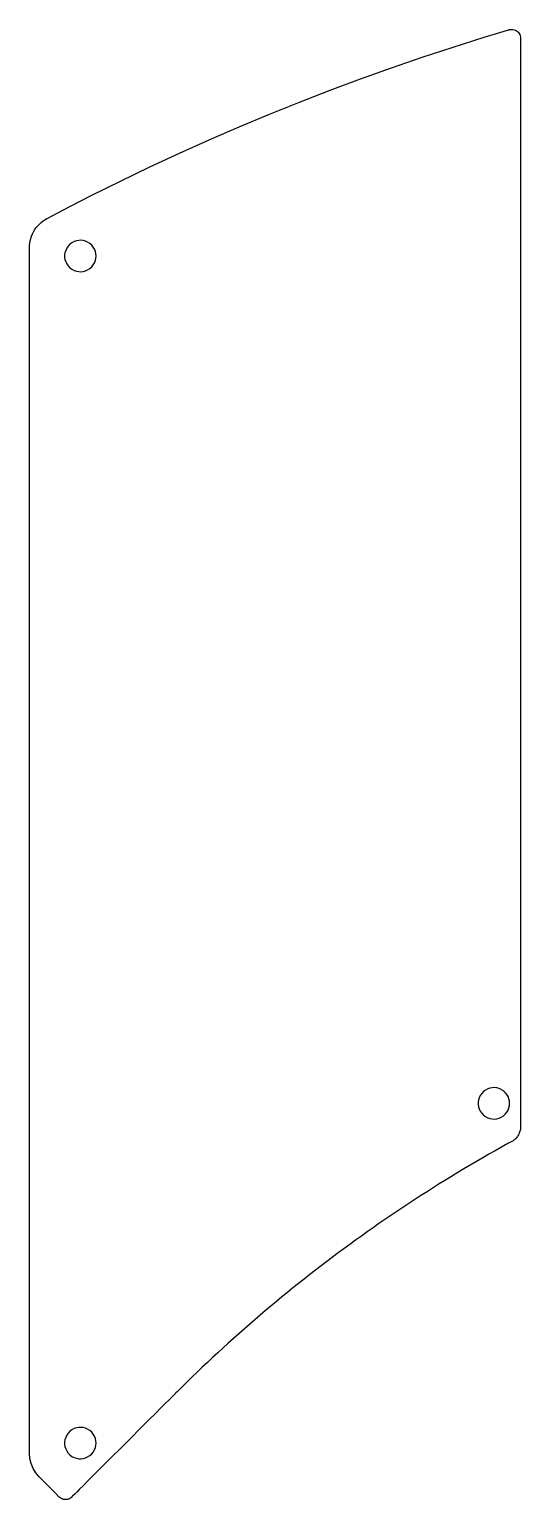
# Model space of a CAD drawing. Header units: millimetres. Extents: x -74.3 to -43.8, y 58.7 to 150.
import ezdxf

# ---------------------------------------------------------------- set-up
doc = ezdxf.new("R2010")
doc.units = ezdxf.units.MM
doc.header["$MEASUREMENT"] = 0
doc.layers.add('0.1mm kerf$Guard', color=18, linetype='Continuous', true_color=0x000000)

msp = doc.modelspace()

# ---------------------------------------------------------------- linework, layer by layer
at = {"layer": '0.1mm kerf$Guard'}
for points in [[(-74.279, 136.407), (-74.274, 136.549), (-74.259, 136.693), (-74.233, 136.838), (-74.197, 136.982), (-74.15, 137.124), (-74.092, 137.263), (-74.023, 137.398), (-73.945, 137.528), (-73.858, 137.652), (-73.762, 137.769), (-73.658, 137.877), (-73.548, 137.977), (-73.432, 138.067), (-73.312, 138.148), (-73.189, 138.218), (-73.133, 138.248), (-72.238, 138.718), (-70.439, 139.64), (-68.628, 140.539), (-66.804, 141.415), (-64.968, 142.268), (-63.121, 143.097), (-61.263, 143.902), (-59.395, 144.683), (-57.517, 145.44), (-55.629, 146.172), (-53.732, 146.88), (-51.827, 147.563), (-49.913, 148.222), (-47.992, 148.855), (-46.064, 149.463), (-45.098, 149.757), (-44.614, 149.902), (-44.553, 149.92), (-44.523, 149.929), (-44.51, 149.933), (-44.491, 149.937), (-44.453, 149.945), (-44.374, 149.953), (-44.294, 149.948), (-44.215, 149.933), (-44.139, 149.905), (-44.07, 149.868), (-44.007, 149.823), (-43.951, 149.768), (-43.902, 149.704), (-43.863, 149.633), (-43.835, 149.558), (-43.818, 149.48), (-43.812, 149.403)], [(-43.812, 149.403), (-43.812, 145.43), (-43.812, 141.457), (-43.812, 137.484), (-43.812, 133.511), (-43.812, 129.538), (-43.812, 125.565), (-43.812, 121.592), (-43.812, 117.619), (-43.812, 113.647), (-43.812, 109.674), (-43.812, 105.701), (-43.812, 101.728), (-43.812, 97.755), (-43.812, 93.782), (-43.812, 89.809), (-43.812, 85.836), (-43.812, 81.863)], [(-74.279, 61.587), (-74.279, 71.12), (-74.279, 80.653), (-74.279, 90.187), (-74.279, 95.954), (-74.279, 96.366), (-74.279, 96.777), (-74.279, 97.189), (-74.279, 97.601), (-74.279, 98.012), (-74.279, 98.424), (-74.279, 98.835), (-74.279, 99.247), (-74.279, 99.659), (-74.279, 100.07), (-74.279, 100.482), (-74.279, 100.894), (-74.279, 101.305), (-74.279, 101.717), (-74.279, 102.129), (-74.279, 102.54), (-74.279, 102.952), (-74.279, 103.364), (-74.279, 103.775), (-74.279, 104.187), (-74.279, 104.599), (-74.279, 107.807), (-74.279, 117.341), (-74.279, 126.874), (-74.279, 136.407)], [(-43.812, 81.863), (-43.814, 81.807), (-43.819, 81.75), (-43.827, 81.693), (-43.838, 81.635), (-43.853, 81.578), (-43.871, 81.521), (-43.892, 81.465), (-43.916, 81.41), (-43.944, 81.356), (-43.975, 81.304), (-44.008, 81.254), (-44.044, 81.207), (-44.083, 81.161), (-44.123, 81.118), (-44.166, 81.078), (-44.21, 81.041), (-44.255, 81.007), (-44.302, 80.975), (-44.349, 80.947), (-44.398, 80.92), (-44.595, 80.812), (-44.989, 80.593), (-45.381, 80.373), (-45.772, 80.151), (-46.162, 79.927), (-46.551, 79.701), (-46.939, 79.474), (-47.325, 79.244), (-47.71, 79.013), (-48.094, 78.78), (-48.476, 78.545), (-48.857, 78.309), (-49.237, 78.071), (-49.616, 77.831), (-49.993, 77.589), (-50.369, 77.345), (-50.743, 77.1), (-51.116, 76.853), (-51.488, 76.605), (-51.858, 76.354), (-52.227, 76.103), (-52.595, 75.849), (-52.961, 75.594), (-53.326, 75.337), (-53.689, 75.078), (-54.051, 74.818), (-54.411, 74.557), (-54.77, 74.294), (-55.127, 74.029), (-55.483, 73.762), (-55.838, 73.494), (-56.191, 73.225), (-56.542, 72.954), (-56.892, 72.682), (-57.24, 72.408), (-57.587, 72.132), (-57.932, 71.855), (-58.276, 71.577), (-58.618, 71.297), (-58.958, 71.016), (-59.297, 70.733), (-59.634, 70.449), (-59.97, 70.163), (-60.304, 69.876), (-60.636, 69.588), (-60.967, 69.299), (-61.296, 69.008), (-61.624, 68.715), (-61.95, 68.422), (-62.274, 68.127), (-62.596, 67.831), (-62.917, 67.533), (-63.236, 67.235), (-63.554, 66.935), (-63.869, 66.633), (-64.183, 66.331), (-64.496, 66.027), (-64.806, 65.723), (-65.115, 65.417), (-65.192, 65.34), (-65.23, 65.302), (-65.25, 65.282), (-65.259, 65.273), (-65.264, 65.268), (-65.265, 65.267), (-65.266, 65.266), (-65.266, 65.266), (-65.266, 65.266), (-65.267, 65.265), (-65.269, 65.263), (-65.278, 65.254), (-65.344, 65.188), (-65.61, 64.922), (-65.874, 64.658), (-66.138, 64.394), (-66.4, 64.132), (-66.924, 63.608), (-67.446, 63.085), (-67.969, 62.563), (-68.493, 62.039), (-68.756, 61.776), (-69.02, 61.512), (-69.285, 61.247), (-69.551, 60.981), (-69.819, 60.713), (-70.088, 60.444), (-70.359, 60.173), (-70.632, 59.9), (-70.907, 59.625), (-71.185, 59.347), (-71.325, 59.207), (-71.465, 59.067), (-71.606, 58.926), (-71.642, 58.89), (-71.646, 58.886), (-71.647, 58.885), (-71.648, 58.884), (-71.648, 58.884), (-71.648, 58.884), (-71.649, 58.883), (-71.651, 58.881), (-71.672, 58.862), (-71.693, 58.843), (-71.717, 58.826), (-71.741, 58.809), (-71.767, 58.794), (-71.794, 58.78), (-71.822, 58.767), (-71.851, 58.755), (-71.881, 58.746), (-71.912, 58.738), (-71.943, 58.731), (-71.975, 58.727), (-72.007, 58.724), (-72.039, 58.723), (-72.072, 58.724), (-72.104, 58.727), (-72.136, 58.732), (-72.167, 58.739), (-72.197, 58.747), (-72.227, 58.757), (-72.256, 58.769), (-72.284, 58.782), (-72.311, 58.797), (-72.336, 58.812), (-72.361, 58.829), (-72.384, 58.847), (-72.405, 58.865), (-72.425, 58.884)], [(-73.678, 60.137), (-73.885, 60.379), (-74.055, 60.654), (-74.179, 60.955), (-74.254, 61.27), (-74.279, 61.587)], [(-72.425, 58.884), (-72.676, 59.135), (-72.927, 59.386), (-73.177, 59.636), (-73.428, 59.887), (-73.678, 60.137)]]:
    msp.add_lwpolyline(points, dxfattribs=at)
for points in [[(-70.145, 135.89), (-70.155, 136.028), (-70.186, 136.169), (-70.24, 136.31), (-70.318, 136.444), (-70.417, 136.565), (-70.534, 136.67), (-70.666, 136.753), (-70.805, 136.813), (-70.947, 136.85), (-71.086, 136.864), (-71.223, 136.86), (-71.364, 136.834), (-71.505, 136.786), (-71.641, 136.714), (-71.766, 136.62), (-71.875, 136.506), (-71.964, 136.378), (-72.03, 136.24), (-72.072, 136.098), (-72.093, 135.958), (-72.093, 135.822), (-72.072, 135.682), (-72.03, 135.54), (-71.964, 135.402), (-71.875, 135.274), (-71.766, 135.16), (-71.641, 135.066), (-71.505, 134.994), (-71.364, 134.946), (-71.223, 134.92), (-71.086, 134.916), (-70.947, 134.93), (-70.805, 134.967), (-70.666, 135.027), (-70.534, 135.11), (-70.417, 135.215), (-70.318, 135.336), (-70.24, 135.47), (-70.186, 135.611), (-70.155, 135.752)], [(-44.491, 83.312), (-44.501, 83.45), (-44.532, 83.591), (-44.586, 83.732), (-44.664, 83.866), (-44.763, 83.987), (-44.88, 84.092), (-45.012, 84.175), (-45.151, 84.235), (-45.293, 84.272), (-45.432, 84.286), (-45.569, 84.282), (-45.71, 84.256), (-45.851, 84.208), (-45.987, 84.136), (-46.112, 84.042), (-46.221, 83.928), (-46.31, 83.8), (-46.376, 83.662), (-46.418, 83.52), (-46.439, 83.38), (-46.439, 83.244), (-46.418, 83.104), (-46.376, 82.962), (-46.31, 82.824), (-46.221, 82.696), (-46.112, 82.582), (-45.987, 82.488), (-45.851, 82.416), (-45.71, 82.368), (-45.569, 82.342), (-45.432, 82.338), (-45.293, 82.352), (-45.151, 82.389), (-45.012, 82.449), (-44.88, 82.532), (-44.763, 82.637), (-44.664, 82.758), (-44.586, 82.892), (-44.532, 83.033), (-44.501, 83.174)], [(-70.145, 62.23), (-70.155, 62.368), (-70.186, 62.509), (-70.24, 62.65), (-70.318, 62.784), (-70.417, 62.905), (-70.534, 63.01), (-70.666, 63.093), (-70.805, 63.153), (-70.947, 63.19), (-71.086, 63.204), (-71.223, 63.2), (-71.364, 63.174), (-71.505, 63.126), (-71.641, 63.054), (-71.766, 62.96), (-71.875, 62.846), (-71.964, 62.718), (-72.03, 62.58), (-72.072, 62.438), (-72.093, 62.298), (-72.093, 62.162), (-72.072, 62.022), (-72.03, 61.88), (-71.964, 61.742), (-71.875, 61.614), (-71.766, 61.5), (-71.641, 61.406), (-71.505, 61.334), (-71.364, 61.286), (-71.223, 61.26), (-71.086, 61.256), (-70.947, 61.27), (-70.805, 61.307), (-70.666, 61.367), (-70.534, 61.45), (-70.417, 61.555), (-70.318, 61.676), (-70.24, 61.81), (-70.186, 61.951), (-70.155, 62.092)]]:
    msp.add_lwpolyline(points, close=True, dxfattribs=at)

doc.saveas('drawing.dxf')
